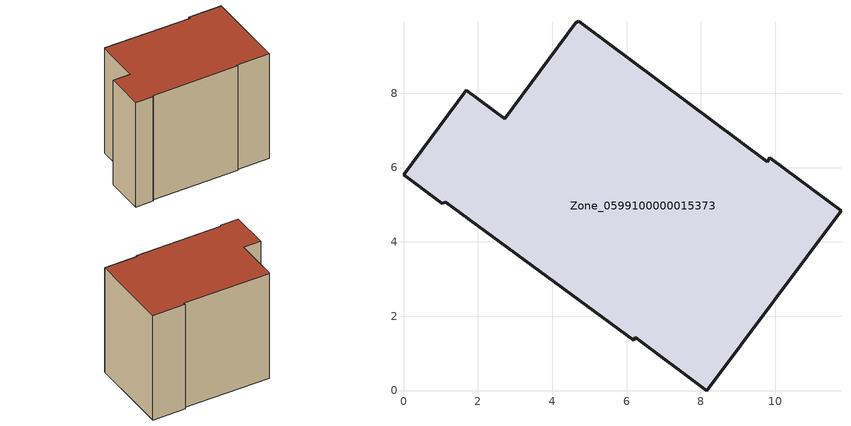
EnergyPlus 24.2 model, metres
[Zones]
Zone_0599100000015373
 floor ground (C_G): 1.03,5.04 0,5.81 1.69,8.08 2.72,7.31 4.63,9.89 4.72,9.93 9.79,6.15 9.85,6.27 11.77,4.84 8.16,0 6.24,1.44 6.19,1.35 1.14,5.07 z1.36
 wall outside (C_F): 0,5.81 1.03,5.04 1.14,5.07 6.19,1.35 6.24,1.44 8.16,0 11.77,4.84 9.85,6.27 9.79,6.15 4.72,9.93 4.63,9.89 2.72,7.31 1.69,8.08 0,5.81 z1.36:9.57
 roof outside (C_R): 6.24,1.44 8.16,0 11.77,4.84 9.85,6.27 9.79,6.15 4.72,9.93 4.63,9.89 2.72,7.31 1.69,8.08 0,5.81 1.03,5.04 1.14,5.07 6.19,1.35 z9.57
[BUILDING]
Pand.0599100000015373: North Axis=0; Terrain=City; Loads Convergence Tolerance Value=0.04; Temperature Convergence Tolerance Value=0.4; Solar Distribution=FullExterior; Maximum Number of Warmup Days=25; Minimum Number of Warmup Days=1
[Site:Location]
Rotterdam.The.Hague.AP_ZH_NLD Design_Conditions: Latitude=51.96; Longitude=4.45; Time Zone=1; Elevation=-4.5
[SITE:GROUNDTEMPERATURE:BUILDINGSURFACE]
18, 18, 18, 18, 18, 18, 18, 18, 18, 18, 18, 18
[MATERIAL] Thermal Absorptance=0.9; Solar Absorptance=0.7; Visible Absorptance=0.7
Name | Roughness | Thickness | Conductivity | Density | Specific Heat
G.TI.1965-1974 | MediumSmooth | 0.15 | 0.882353 | 540 | 1210
F.TI.1965-1974 | Rough | 0.3 | 0.697674 | 1920 | 840
R.TI.1965-1974 | MediumRough | 0.2 | 0.232558 | 1500 | 1000
[CONSTRUCTION]
C_G: G.TI.1965-1974
C_F: F.TI.1965-1974
C_R: R.TI.1965-1974
[ZONE]
Zone_0599100000015373: Type=1; Multiplier=1; Ceiling Height=Autocalculate; Volume=Autocalculate; Floor Area=autocalculate; Part of Total Floor Area=Yes
[ZONEINFILTRATION:DESIGNFLOWRATE]
Infil_Zone_0599100000015373: Zone or ZoneList or Space or SpaceList=Zone_0599100000015373; Schedule=AlwaysOn; Design Flow Rate Calculation Method=Flow/Area; Flow Rate per Floor Area=0.003; Constant Term Coefficient=1; Temperature Term Coefficient=0; Velocity Term Coefficient=0; Velocity Squared Term Coefficient=0
[HVACTEMPLATE:ZONE:IDEALLOADSAIRSYSTEM]
Zone_0599100000015373: Maximum Heating Supply Air Temperature=50; Minimum Cooling Supply Air Temperature=13; Maximum Heating Supply Air Humidity Ratio=0.0156; Minimum Cooling Supply Air Humidity Ratio=0.0077; Heating Limit=NoLimit; Cooling Limit=NoLimit; Dehumidification Control Type=ConstantSensibleHeatRatio; Cooling Sensible Heat Ratio=0.7; Dehumidification Setpoint=60; Humidification Control Type=None; Humidification Setpoint=30; Outdoor Air Method=None; Outdoor Air Flow Rate per Person=0.00944; Outdoor Air Flow Rate per Zone Floor Area=0; Outdoor Air Flow Rate per Zone=0; Demand Controlled Ventilation Type=None; Outdoor Air Economizer Type=NoEconomizer; Heat Recovery Type=None; Sensible Heat Recovery Effectiveness=0.7; Latent Heat Recovery Effectiveness=0.65
[ZONECONTROL:THERMOSTAT]
ThermostatControl_Zone_0599100000015373: Zone or ZoneList=Zone_0599100000015373; Control Type Schedule=DualSetpointControlType; Control 1=Thermostat_Zone_0599100000015373; Temperature Difference Between Cutout And Setpoint=0
[THERMOSTATSETPOINT:DUALSETPOINT]
Thermostat_Zone_0599100000015373: Heating Setpoint Temperature Schedule=HeatingSetpoint_Zone_0599100000015373; Cooling Setpoint Temperature Schedule=CoolingSetpoint_Zone_0599100000015373
[SCHEDULE:COMPACT]
HeatingSetpoint_Zone_0599100000015373: Through: 12/31, For: AllDays, Until: 24:00, 21
CoolingSetpoint_Zone_0599100000015373: Through: 12/31, For: AllDays, Until: 24:00, 24
DualSetpointControlType: Through: 12/31, For: AllDays, Until: 24:00, 4
AlwaysOn: Through: 12/31, For: AllDays, Until: 24:00, 1
